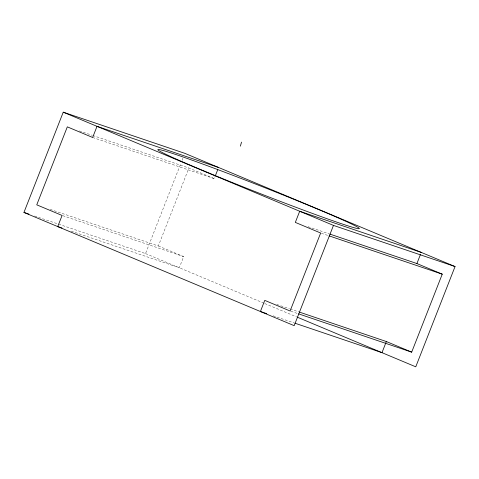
<?xml version="1.0" encoding="UTF-8"?>
<svg xmlns="http://www.w3.org/2000/svg" width="479" height="479" viewBox="0 0 479 479"><rect width="100%" height="100%" fill="white"/><g stroke="black" fill="none" stroke-linecap="round" stroke-linejoin="round"><path stroke-width="0.36" stroke-dasharray="2.4 1.8" d="M58.588 224.16L145.532 253.589L181.002 163.082M182.092 160.291L182.912 158.208M50.193 209.383L158.339 245.984L188.9 168.009L214.233 178.625L215.053 176.535M158.339 245.984L183.673 256.6L179.308 267.737L70.455 230.896M79.334 130.929L92.058 135.234M92.764 135.473L188.9 168.009M92.651 137.473L214.233 178.625M308.051 226.705L329.253 233.884M321.367 233.255L328.432 235.644M62.803 215.688L183.673 256.6M34.554 216.023L57.881 223.921M276.784 304.44L289.508 308.745M290.214 308.985L298.698 311.859M290.807 311.23L297.878 313.619M273.126 315.823L294.334 322.996M145.532 253.589L264.103 303.267M264.791 303.56L296.501 316.847"/><path stroke-width="0.72" d="M240.374 146.161L241.53 142.119M455.05 266.563L333.468 225.411L294.178 325.666L23.95 212.436L63.24 112.182L184.822 153.334L455.05 266.563L415.76 366.818L297.19 317.134M215.322 175.841L217.777 169.572M329.959 234.123L416.904 263.552L442.243 274.168L411.683 352.143L386.349 341.527L381.985 352.664L295.04 323.235M416.904 263.552L420.454 254.499M218.598 167.488L97.015 126.336L92.651 137.473L67.317 126.857L36.757 204.832L62.096 215.448L57.731 226.591L61.971 228.022M421.269 252.409L299.692 211.263L295.327 222.4L320.661 233.016L290.1 310.991L264.767 300.375L260.402 311.512L266.761 313.667M329.139 235.884L442.243 274.168M23.95 212.436L28.896 214.107M299.405 312.098L386.349 341.527M298.585 313.859L411.683 352.143M63.24 112.182L333.468 225.411M202.982 170.554A108.272 3.593 21.4 0 0 359.16 228.699A108.272 3.593 21.4 0 0 213.43 167.979A108.272 3.593 21.4 0 0 202.982 170.554"/></g></svg>
